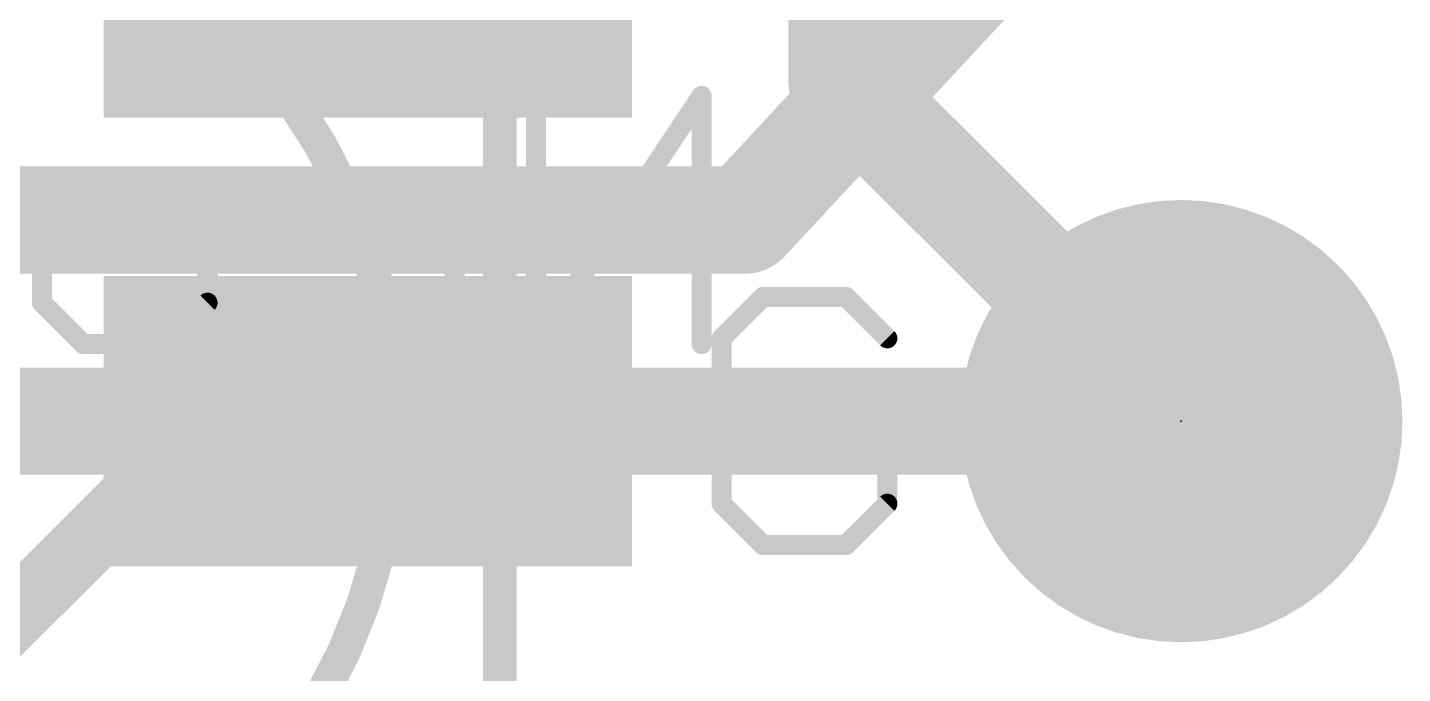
# Model space of a CAD drawing. Extents: x -10.6 to 8.8, y -6.8 to 5.1.
# Drawn here: x 0.71 to 5.92, y -0.96 to 1.49 of the extents above; entities that cross this region are included whole.
import ezdxf

# ---------------------------------------------------------------- set-up
doc = ezdxf.new("R2010")
doc.units = 0
for name, color, linetype in [('1', 12, 'CONTINUOUS'), ('16', 132, 'CONTINUOUS'), ('17', 110, 'CONTINUOUS'), ('21', 253, 'CONTINUOUS'), ('22', 6, 'CONTINUOUS'), ('23', 53, 'CONTINUOUS'), ('51', 253, 'CONTINUOUS')]:
    doc.layers.add(name, color=color, linetype=linetype)

# ---------------------------------------------------------------- blocks, each defined once
blk = doc.blocks.new('RECT')
blk.add_solid([(-0.5, -0.5), (0.5, -0.5), (-0.5, 0.5), (0.5, 0.5)])
blk = doc.blocks.new('ROUNDP')
at = {"const_width": 0.5}
blk.add_lwpolyline([(0, -0.25, 1), (0, 0.25, 1), (0, -0.25)], format="xyb", dxfattribs=at)

msp = doc.modelspace()

# ---------------------------------------------------------------- linework, layer by layer
at = {"layer": '1'}
for points, const_width in [([(3.796, 3.937), (3.796, 1.284)], 0.4064), ([(3.796, 1.284), (5.08, 0)], 0.4064), ([(1.397, 0), (0.254, -1.143)], 0.254), ([(2, 0), (1.397, 0)], 0.254)]:
    msp.add_lwpolyline(points, dxfattribs=dict(at, const_width=const_width))
for points, const_width in [([(3.8678, 1.3558, 1), (3.7242, 1.2122)], 0.2032), ([(3.6944, 1.284, 1), (3.8976, 1.284)], 0.2032), ([(5.0082, -0.0718, 1), (5.1518, 0.0718)], 0.2032), ([(1.397, 0.0635, 1), (1.397, -0.0635)], 0.127), ([(1.4419, -0.0449, 1), (1.3521, 0.0449)], 0.127), ([(2, -0.0635, 1), (2, 0.0635)], 0.127)]:
    msp.add_lwpolyline(points, format="xyb", dxfattribs=dict(at, const_width=const_width))
at = {"layer": '16', "const_width": 0.4064}
for points in [[(5.08, 2.54), (3.429, 0.762)], [(3.429, 0.762), (-4.064, 0.762)], [(5.08, 0), (0, 0)]]:
    msp.add_lwpolyline(points, dxfattribs=at)
at = {"layer": '16', "const_width": 0.2032}
for points in [[(3.429, 0.6604, 1), (3.429, 0.8636)], [(3.3545, 0.8311, 1), (3.5035, 0.6929)], [(5.08, -0.1016, 1), (5.08, 0.1016)]]:
    msp.add_lwpolyline(points, format="xyb", dxfattribs=at)
at = {"layer": '21', "const_width": 0.127}
msp.add_lwpolyline([(2.5, 2.5), (2.5, -1.5)], dxfattribs=at)
msp.add_lwpolyline([(0, -2.1, 1), (0, 2.1, 1), (0, -2.1)], format="xyb", dxfattribs=at)
at = {"layer": '22', "const_width": 0.0762}
for points in [[(3.2639, 1.2327), (2.6368, 0.2921)], [(2.6368, 0.2921), (2.6368, 1.2327)], [(3.2639, 0.2921), (3.2639, 1.2327)], [(0.7658, 0.7624), (0.9226, 0.9192)], [(0.9226, 0.9192), (1.2361, 0.9192)], [(1.2361, 0.9192), (1.3929, 0.7624)], [(1.8581, 0.9192), (1.7013, 0.7624)], [(2.1716, 0.9192), (1.8581, 0.9192)], [(2.3284, 0.7624), (2.1716, 0.9192)], [(0.7658, 0.4489), (0.7658, 0.7624)], [(1.3929, 0.7624), (1.3929, 0.4489)], [(1.7013, 0.7624), (1.7013, 0.6056)], [(2.3284, 0.4489), (2.3284, 0.7624)], [(1.7013, 0.6056), (2.3284, 0.6056)], [(0.9226, 0.2921), (0.7658, 0.4489)], [(1.3929, 0.4489), (1.2361, 0.2921)], [(2.1716, 0.2921), (2.3284, 0.4489)], [(1.2361, 0.2921), (0.9226, 0.2921)], [(1.8581, 0.2921), (2.1716, 0.2921)]]:
    msp.add_lwpolyline(points, dxfattribs=at)
at = {"layer": '22', "const_width": 0.0381}
for points in [[(2.6559, 1.2327, 1), (2.6178, 1.2327)], [(3.283, 1.2327, 1), (3.2449, 1.2327)], [(3.2798, 1.2221, 1), (3.248, 1.2433)], [(0.9226, 0.9382, 1), (0.9226, 0.9001)], [(0.936, 0.9057, 1), (0.9091, 0.9326)], [(1.2496, 0.9326, 1), (1.2226, 0.9057)], [(1.2361, 0.9001, 1), (1.2361, 0.9382)], [(1.8581, 0.9382, 1), (1.8581, 0.9001)], [(1.8716, 0.9057, 1), (1.8446, 0.9326)], [(2.1851, 0.9326, 1), (2.1581, 0.9057)], [(2.1716, 0.9001, 1), (2.1716, 0.9382)], [(0.7848, 0.7624, 1), (0.7467, 0.7624)], [(0.7523, 0.7759, 1), (0.7793, 0.7489)], [(1.4119, 0.7624, 1), (1.3738, 0.7624)], [(1.3794, 0.7489, 1), (1.4063, 0.7759)], [(1.7204, 0.7624, 1), (1.6823, 0.7624)], [(1.6878, 0.7759, 1), (1.7148, 0.7489)], [(2.3474, 0.7624, 1), (2.3093, 0.7624)], [(2.3149, 0.7489, 1), (2.3419, 0.7759)], [(1.7013, 0.6247, 1), (1.7013, 0.5866)], [(2.3284, 0.5866, 1), (2.3284, 0.6247)], [(1.6823, 0.6056, 1), (1.7204, 0.6056)], [(0.7793, 0.4623, 1), (0.7523, 0.4354)], [(1.4063, 0.4354, 1), (1.3794, 0.4623)], [(2.3419, 0.4354, 1), (2.3149, 0.4623)], [(0.7467, 0.4489, 1), (0.7848, 0.4489)], [(1.3738, 0.4489, 1), (1.4119, 0.4489)], [(2.3093, 0.4489, 1), (2.3474, 0.4489)], [(0.9226, 0.3112, 1), (0.9226, 0.2731)], [(0.9091, 0.2786, 1), (0.936, 0.3056)], [(1.2226, 0.3056, 1), (1.2496, 0.2786)], [(1.2361, 0.2731, 1), (1.2361, 0.3112)], [(1.8581, 0.3112, 1), (1.8581, 0.2731)], [(2.1581, 0.3056, 1), (2.1851, 0.2786)], [(2.1716, 0.2731, 1), (2.1716, 0.3112)], [(2.621, 0.3027, 1), (2.6527, 0.2815)], [(2.6178, 0.2921, 1), (2.6559, 0.2921)], [(3.2449, 0.2921, 1), (3.283, 0.2921)]]:
    msp.add_lwpolyline(points, format="xyb", dxfattribs=at)
at = {"layer": '23'}
msp.add_point((5.08, 0), dxfattribs=at)
at = {"layer": '51', "const_width": 0.0762}
for points in [[(3.4969, 0.4707), (3.3401, 0.3139)], [(3.8104, 0.4707), (3.4969, 0.4707)], [(3.9672, 0.3139), (3.8104, 0.4707)], [(3.3401, 0.3139), (3.3401, -0.3131)], [(3.9672, 0.0004), (3.6536, 0.0004)], [(3.9672, -0.3131), (3.9672, 0.0004)], [(3.3401, -0.3131), (3.4969, -0.4699)], [(3.8104, -0.4699), (3.9672, -0.3131)], [(3.4969, -0.4699), (3.8104, -0.4699)]]:
    msp.add_lwpolyline(points, dxfattribs=at)
at = {"layer": '51', "const_width": 0.0381}
for points in [[(3.4969, 0.4898, 1), (3.4969, 0.4517)], [(3.5103, 0.4572, 1), (3.4834, 0.4842)], [(3.8239, 0.4842, 1), (3.7969, 0.4572)], [(3.8104, 0.4517, 1), (3.8104, 0.4898)], [(3.3592, 0.3139, 1), (3.3211, 0.3139)], [(3.3266, 0.3274, 1), (3.3536, 0.3005)], [(3.9537, 0.3005, 1), (3.9806, 0.3274)], [(3.6536, 0.0195, 1), (3.6536, -0.0186)], [(3.9862, 0.0004, 1), (3.9481, 0.0004)], [(3.9672, -0.0186, 1), (3.9672, 0.0195)], [(3.3536, -0.2997, 1), (3.3266, -0.3266)], [(3.3211, -0.3131, 1), (3.3592, -0.3131)], [(3.9481, -0.3131, 1), (3.9862, -0.3131)], [(3.9806, -0.3266, 1), (3.9537, -0.2997)], [(3.4969, -0.4509, 1), (3.4969, -0.489)], [(3.4834, -0.4834, 1), (3.5103, -0.4564)], [(3.7969, -0.4564, 1), (3.8239, -0.4834)], [(3.8104, -0.489, 1), (3.8104, -0.4509)]]:
    msp.add_lwpolyline(points, format="xyb", dxfattribs=at)

# ---------------------------------------------------------------- block references
at = {"layer": '1', "xscale": 2, "yscale": 1.1}
for p in [(2, 1.7), (2, 0)]:
    msp.add_blockref('RECT', p, dxfattribs=at)
at = {"layer": '17', "xscale": 1.6764, "yscale": 1.6764}
msp.add_blockref('ROUNDP', (5.08, 0), dxfattribs=at)
msp.add_blockref('ROUNDP', (5.08, 0), dxfattribs=at)
at = {"layer": '51', "xscale": 0.508, "yscale": 0.508, "rotation": 270}
msp.add_blockref('RECT', (5.08, 0), dxfattribs=at)

doc.saveas('drawing.dxf')
